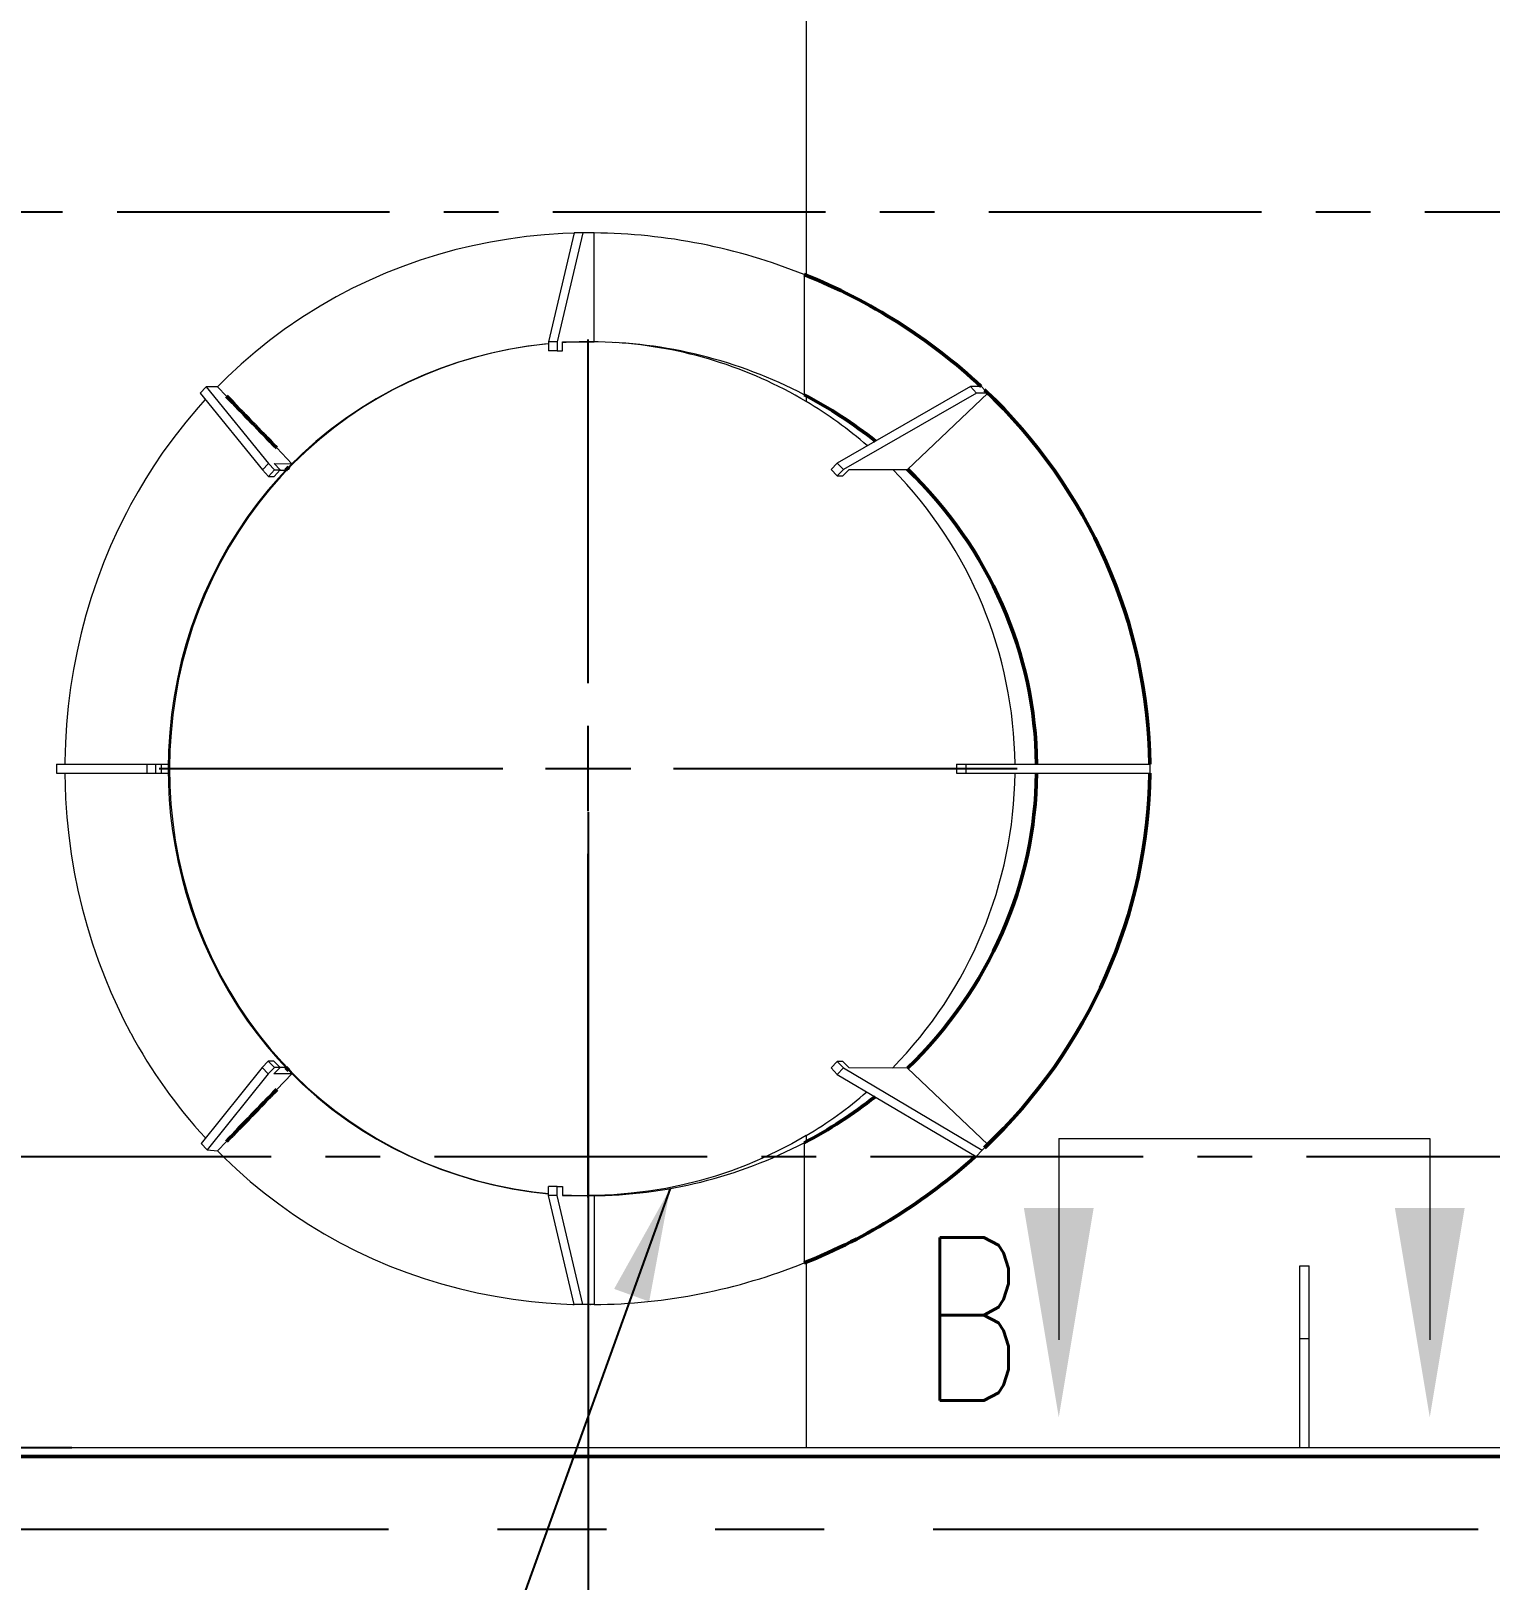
# Model space of a CAD drawing. Header units: inches. Extents: x 0 to 4731, y 0 to 1632.
# Drawn here: x 835 to 915.3, y 501.7 to 587 of the extents above; entities that cross this region are included whole.
import ezdxf

# ---------------------------------------------------------------- set-up
doc = ezdxf.new("R2010")
doc.units = ezdxf.units.IN
doc.header["$LTSCALE"] = 48
doc.header["$MEASUREMENT"] = 0
doc.linetypes.add('CENTER', pattern=[2, 1.25, -0.25, 0.25, -0.25])
doc.linetypes.add('PHANTOM2', pattern=[1.25, 0.625, -0.125, 0.125, -0.125, 0.125, -0.125])
for name, color, linetype, lineweight in [('AM_11', 92, 'PHANTOM2', 25), ('AM_6', 140, 'Continuous', 35), ('AM_7', 142, 'CENTER', 25), ('Equipment-AM_0', 7, 'Continuous', 50), ('Equipment-AM_10', 7, 'CENTER', 50), ('Equipment-AM_5', 92, 'Continuous', 25), ('Process-AM_0', 7, 'Continuous', 50)]:
    doc.layers.add(name, color=color, linetype=linetype, lineweight=lineweight)
doc.styles.add('ISOCP', font='ISOCP.SHX')
doc.styles.get("Standard").update_dxf_attribs({"font": 'ROMANS.SHX', "width": 0.7})
doc.dimstyles.new('METSOPOWER_ANSI$0', dxfattribs={"dimtxt": 0.12, "dimasz": 0.12, "dimexe": 0.1, "dimexo": 0.05, "dimgap": 0.06, "dimtad": 1, "dimtoh": 1, "dimdec": 5, "dimzin": 12, "dimdsep": 46, "dimlunit": 4, "dimtxsty": 'Standard', "dimcen": 0, "dimclrd": 256, "dimclre": 256, "dimclrt": 140, "dimadec": 0, "dimazin": 2, "dimtp": 0.1, "dimtm": 0.1, "dimtfac": 0.71, "dimtdec": 5, "dimtmove": 0, "dimatfit": 3, "dimfxl": 1, "dimfrac": 2, "dimtzin": 7, "dimlwd": -1, "dimlwe": -1, "dimarcsym": 1})
doc.dimstyles.new('SLDDIMSTYLE3', dxfattribs={"dimtxt": 0.18, "dimasz": 6.24, "dimexe": 0, "dimexo": 0.0625, "dimgap": 0, "dimtad": 0, "dimtih": 1, "dimtoh": 1, "dimdec": 0, "dimrnd": 1e-09, "dimzin": 0, "dimdsep": 46, "dimlunit": 5, "dimtxsty": 'Standard', "dimsah": 1, "dimcen": 0.09, "dimadec": 0, "dimazin": 0, "dimtfac": 6.24, "dimtdec": 0, "dimtofl": 0, "dimtmove": 0, "dimatfit": 3, "dimfxl": 1, "dimfrac": 2, "dimtolj": 1, "dimtzin": 0, "dimarcsym": 0})
doc.dimstyles.new('VALMET_ANSI$0', dxfattribs={"dimscale": 48, "dimtxt": 0.12, "dimasz": 0.12, "dimexe": 0.1, "dimexo": 0.05, "dimgap": 0.06, "dimtad": 1, "dimtoh": 1, "dimdec": 5, "dimzin": 7, "dimdsep": 46, "dimlunit": 4, "dimtxsty": 'Standard', "dimcen": 0, "dimclrd": 256, "dimclre": 256, "dimclrt": 140, "dimadec": 0, "dimazin": 2, "dimtp": 0.1, "dimtm": 0.1, "dimtfac": 0.71, "dimtdec": 5, "dimtofl": 0, "dimtmove": 0, "dimatfit": 3, "dimfxl": 1, "dimfrac": 2, "dimtolj": 1, "dimtzin": 7, "dimlwd": -1, "dimlwe": -1, "dimarcsym": 1})

# ---------------------------------------------------------------- blocks, each defined once
blk = doc.blocks.new('*U422')
at = {"layer": 'AM_7', "color": 0, "transparency": 16777216}
for p, q in [((0, 4.7), (0, 23.62)), ((-23.62, 0), (-4.7, 0)), ((4.7, 0), (23.62, 0)), ((0, -23.62), (0, -4.7))]:
    blk.add_line(p, q, dxfattribs=at)
at = {"layer": 'AM_7', "color": 0, "linetype": 'Continuous', "transparency": 16777216}
for p, q in [((0, -2.35), (0, 2.35)), ((-2.35, 0), (2.35, 0))]:
    blk.add_line(p, q, dxfattribs=at)
blk = doc.blocks.new('*D519')
at = {"layer": 'Defpoints', "color": 0, "transparency": 16777216}
for p in [(865.681, 546.405), (1009.681, 489.206), (865.681, 445.236)]:
    blk.add_point(p, dxfattribs=at)
at = {"layer": 'Equipment-AM_5', "linetype": 'ByBlock', "transparency": 16777216}
for p, q in [((865.681, 544.005), (865.681, 440.436)), ((1009.681, 486.806), (1009.681, 440.436)), ((1003.921, 445.236), (871.441, 445.236))]:
    blk.add_line(p, q, dxfattribs=at)
at = {"layer": 'Equipment-AM_5', "transparency": 16777216}
for points in [[(871.441, 446.196), (871.441, 444.276), (865.681, 445.236)], [(1003.921, 446.196), (1003.921, 444.276), (1009.681, 445.236)]]:
    blk.add_solid(points, dxfattribs=at)
at = {"layer": 'Equipment-AM_5', "color": 140, "transparency": 16777216, "insert": (937.681, 450.997), "char_height": 5.76, "attachment_point": 5, "style": 'ISOCP', "bg_fill": 3, "box_fill_scale": 1.25, "bg_fill_color": 256, "bg_fill_true_color": 13158600, "bg_fill_transparency": 0}
blk.add_mtext('12\'-0"', dxfattribs=at)
blk = doc.blocks.new('*D608')
at = {"layer": 'Defpoints', "color": 0, "transparency": 16777216}
for p in [(811.567, 589.78), (811.567, 509.03), (832.462, 509.03)]:
    blk.add_point(p, dxfattribs=at)
at = {"layer": 'Equipment-AM_5', "linetype": 'ByBlock', "transparency": 16777216}
for p, q in [((813.967, 589.78), (837.262, 589.78)), ((832.462, 584.02), (832.462, 514.79)), ((813.967, 509.03), (837.262, 509.03))]:
    blk.add_line(p, q, dxfattribs=at)
at = {"layer": 'Equipment-AM_5', "transparency": 16777216}
for points in [[(831.502, 584.02), (833.422, 584.02), (832.462, 589.78)], [(831.502, 514.79), (833.422, 514.79), (832.462, 509.03)]]:
    blk.add_solid(points, dxfattribs=at)
at = {"layer": 'Equipment-AM_5', "color": 140, "transparency": 16777216, "insert": (825.194, 551.365), "char_height": 5.76, "attachment_point": 5, "rotation": 90}
blk.add_mtext('\\A1;6\'-8 3/4" TYP', dxfattribs=at)

msp = doc.modelspace()

# ---------------------------------------------------------------- linework, layer by layer
at = {"layer": 'AM_11'}
msp.add_line((824.680925, 504.530171), (1194.680925, 504.530171), dxfattribs=at)
at = {"layer": 'AM_7', "ltscale": 0.25}
msp.add_line((1070.743425, 577.030171), (695.863562, 577.030171), dxfattribs=at)
at = {"layer": 'Equipment-AM_0', "lineweight": 18}
for p, q in [((877.680925, 593.030171), (877.680925, 573.555138)), ((864.911722, 575.894821), (863.49104, 569.894837)), ((865.38725, 575.894821), (863.966568, 569.894837)), ((865.38725, 575.894821), (864.911722, 575.894821)), ((866.005284, 575.894821), (865.38725, 575.894821)), ((865.791544, 575.894859), (865.790034, 575.894857)), ((865.816092, 575.894859), (865.791544, 575.894859)), ((866.005284, 569.894837), (866.005284, 575.894821)), ((877.57458, 573.597791), (877.57458, 566.980223)), ((863.966568, 569.894837), (863.49104, 569.894837)), ((863.49104, 569.894837), (863.49104, 569.394837)), ((863.966568, 569.894837), (863.966568, 569.394837)), ((864.275585, 569.894837), (866.005284, 569.894837)), ((864.275585, 569.394837), (864.275585, 569.894837)), ((865.815648, 569.894821), (865.791099, 569.894821)), ((865.844606, 569.894413), (865.815648, 569.894821)), ((863.966568, 569.394837), (863.49104, 569.394837)), ((863.966568, 569.394837), (864.275585, 569.394837)), ((844.651541, 567.426276), (844.315292, 567.072722)), ((844.315292, 567.072722), (847.746239, 562.843085)), ((844.651541, 567.426276), (848.082488, 563.196638)), ((845.269575, 567.426276), (844.651541, 567.426276)), ((845.765876, 566.914068), (845.269575, 567.426276)), ((886.721556, 567.431263), (879.396013, 563.218686)), ((887.057805, 567.077709), (879.732262, 562.865132)), ((883.25543, 562.873651), (887.675839, 567.077709)), ((887.057805, 567.077709), (886.721556, 567.431263)), ((887.33959, 567.431263), (886.721556, 567.431263)), ((887.675839, 567.077709), (887.057805, 567.077709)), ((887.507714, 567.254486), (887.33959, 567.431263)), ((887.675839, 567.077709), (887.507714, 567.254486)), ((877.680925, 566.924205), (877.680925, 566.610368)), ((849.375624, 563.188622), (848.537894, 564.053203)), ((848.082488, 563.196638), (847.746239, 562.843085)), ((847.746239, 562.843085), (848.084321, 562.487605)), ((848.082488, 563.196638), (848.42057, 562.841158)), ((848.42057, 562.841158), (848.084321, 562.487605)), ((848.393338, 563.194711), (849.375624, 563.188622)), ((848.729587, 562.841158), (848.393338, 563.194711)), ((848.729587, 562.841158), (848.393338, 562.487605)), ((848.42057, 562.841158), (848.729587, 562.841158)), ((848.725646, 562.837014), (849.035258, 562.835094)), ((849.118281, 562.918036), (849.207499, 563.011846)), ((849.375624, 563.188622), (849.207499, 563.011846)), ((879.396013, 563.218686), (879.059927, 562.865132)), ((879.396177, 562.511579), (879.059927, 562.865132)), ((879.732262, 562.865132), (879.396013, 563.218686)), ((879.732262, 562.865132), (879.396177, 562.511579)), ((879.705906, 562.512328), (880.041991, 562.865881)), ((880.041991, 562.865881), (883.25543, 562.873651)), ((848.084321, 562.487605), (848.393338, 562.487605)), ((879.396177, 562.511579), (879.705906, 562.512328)), ((836.40476, 546.644836), (836.40476, 546.144836)), ((836.40476, 546.644836), (841.381901, 546.644836)), ((841.381901, 546.644836), (841.381901, 546.144836)), ((841.381901, 546.644836), (841.857429, 546.644836)), ((841.857429, 546.644836), (841.857429, 546.144836)), ((841.857429, 546.644836), (842.166446, 546.644836)), ((842.166446, 546.644836), (842.166446, 546.144836)), ((842.166446, 546.644836), (842.561786, 546.644836)), ((842.561786, 546.644836), (842.561786, 546.39477)), ((885.963833, 546.644836), (886.463833, 546.644836)), ((885.963833, 546.644836), (885.963833, 546.144836)), ((886.463833, 546.644836), (886.463833, 546.144836)), ((886.463833, 546.644836), (896.592716, 546.644836)), ((896.592716, 546.644836), (896.592716, 546.144836)), ((836.40476, 546.144836), (841.381901, 546.144836)), ((841.381901, 546.144836), (841.857429, 546.144836)), ((841.857429, 546.144836), (842.166446, 546.144836)), ((842.166446, 546.144836), (842.561786, 546.144836)), ((842.561786, 546.39477), (842.561786, 546.144836)), ((885.963833, 546.144836), (886.463833, 546.144836)), ((886.463833, 546.144836), (896.592716, 546.144836)), ((840.492996, 531.856634), (840.49948, 531.844627)), ((847.734983, 529.946517), (844.370341, 525.774832)), ((848.071232, 529.592964), (844.706591, 525.421279)), ((848.073065, 530.301998), (847.734983, 529.946517)), ((848.071232, 529.592964), (847.734983, 529.946517)), ((848.409314, 529.948444), (848.071232, 529.592964)), ((848.409314, 529.948444), (848.073065, 530.301998)), ((848.382082, 530.301998), (848.073065, 530.301998)), ((848.718331, 529.948444), (848.382082, 530.301998)), ((848.382082, 529.594891), (848.718331, 529.948444)), ((849.375624, 529.60105), (848.382082, 529.594891)), ((848.718331, 529.948444), (848.409314, 529.948444)), ((848.537895, 528.73647), (849.375624, 529.60105)), ((849.035258, 529.954578), (848.71439, 529.952589)), ((849.207499, 529.777827), (849.117863, 529.872076)), ((849.375624, 529.60105), (849.207499, 529.777827)), ((879.396177, 530.278093), (879.059927, 529.92454)), ((879.059927, 529.92454), (879.396013, 529.570986)), ((879.732262, 529.92454), (879.396013, 529.570986)), ((879.396013, 529.570986), (887.038419, 525.04174)), ((879.396177, 530.278093), (879.732262, 529.92454)), ((879.705906, 530.277344), (879.396177, 530.278093)), ((880.041991, 529.923791), (879.705906, 530.277344)), ((879.732262, 529.92454), (887.374668, 525.395293)), ((883.25543, 529.916021), (880.041991, 529.923791)), ((887.675839, 525.711963), (883.25543, 529.916021)), ((877.680925, 526.199973), (877.680925, 525.865467)), ((844.706591, 525.421279), (844.370341, 525.774832)), ((844.706591, 525.421279), (845.269573, 525.363394)), ((845.269573, 525.363394), (845.765872, 525.875601)), ((877.57458, 525.809449), (877.57458, 519.191881)), ((887.374668, 525.395293), (887.038419, 525.04174)), ((887.374668, 525.395293), (887.675839, 525.711963)), ((863.966568, 523.394835), (863.49104, 523.394835)), ((863.49104, 522.894835), (863.49104, 523.394835)), ((863.966568, 522.894835), (863.49104, 522.894835)), ((864.911722, 516.894851), (863.49104, 522.894835)), ((863.966568, 522.894835), (863.966568, 523.394835)), ((863.966568, 523.394835), (864.275585, 523.394835)), ((865.38725, 516.894851), (863.966568, 522.894835)), ((864.275585, 523.394835), (864.275585, 522.894835)), ((864.275585, 522.894835), (866.005284, 522.894835)), ((866.005284, 522.894835), (866.005284, 516.894851)), ((877.680925, 519.234534), (877.680925, 509.030171)), ((904.865272, 515.030171), (904.865272, 519.030171)), ((904.865272, 519.030171), (905.365272, 519.030171)), ((905.365272, 515.030171), (905.365272, 519.030171)), ((865.38725, 516.894851), (864.911722, 516.894851)), ((866.005284, 516.894851), (865.38725, 516.894851)), ((865.789148, 516.894817), (865.791505, 516.894815)), ((865.791505, 516.894815), (865.816053, 516.894815)), ((904.865272, 509.030171), (904.865272, 515.030171)), ((904.865272, 515.030171), (905.365272, 515.030171)), ((905.365272, 509.030171), (905.365272, 515.030171)), ((788.800581, 509.030171), (877.680925, 509.030171)), ((877.680925, 509.030171), (960.170925, 509.030171))]:
    msp.add_line(p, q, dxfattribs=at)
at = {"layer": 'Equipment-AM_0', "lineweight": 18, "flags": 128}
for points in [[(864.90761, 575.877454), (864.283103, 575.856349), (863.281238, 575.789268), (862.283687, 575.689072), (861.288397, 575.555164), (860.29864, 575.387692), (859.316178, 575.18685), (858.342773, 574.952834), (857.37898, 574.685565), (856.425414, 574.385163), (855.483789, 574.052087), (854.555822, 573.686795), (853.623832, 573.281002), (852.707187, 572.841995), (851.807579, 572.370568), (850.926697, 571.867514), (849.92579, 571.242552), (848.952499, 570.576189), (848.135604, 569.968271), (847.340679, 569.3304), (846.569096, 568.663821), (845.822229, 567.969773), (845.274237, 567.422164)], [(863.49104, 569.78247), (863.332224, 569.769498), (862.36821, 569.650422), (861.409953, 569.491875), (860.459932, 569.29413), (859.520626, 569.057463), (858.565904, 568.773094), (857.624317, 568.447608), (856.698467, 568.081852), (855.790959, 567.676673), (854.927592, 567.245311), (854.083087, 566.77725), (853.259612, 566.273744), (852.459331, 565.736048), (851.660083, 565.146829), (850.886812, 564.522309), (850.141562, 563.864276), (849.426377, 563.174516), (848.771057, 562.485602), (848.144183, 561.768862), (847.547196, 561.026173), (846.981535, 560.259411), (846.432869, 559.446187), (845.918132, 558.6089), (845.438511, 557.749849), (844.995198, 556.871329), (844.59666, 555.992941), (844.233426, 555.097406), (843.906265, 554.187045), (843.615947, 553.264181), (843.35602, 552.302593), (843.135405, 551.329482), (842.95457, 550.347491), (842.813986, 549.359262), (842.715628, 548.387783), (842.655881, 547.412035), (842.634822, 546.434537), (842.652532, 545.457809), (842.711348, 544.454493), (842.811216, 543.453805), (842.951847, 542.458473), (843.13295, 541.471229), (843.347996, 540.51935), (843.601117, 539.576805), (843.891703, 538.646024), (844.219143, 537.72944), (844.594522, 536.801871), (845.008516, 535.891046), (845.460067, 534.999459), (845.948112, 534.129601), (846.456114, 533.307563), (846.997833, 532.507452), (847.571944, 531.731336), (848.17712, 530.981285), (848.832249, 530.237167), (849.5194, 529.522076), (850.236738, 528.837972), (850.982428, 528.186811), (851.727845, 527.590758), (852.498475, 527.02635), (853.292349, 526.494991), (854.107498, 525.998085), (854.968166, 525.52312), (855.849925, 525.085438), (856.750339, 524.686098), (857.666972, 524.326158), (858.630918, 523.995797), (859.610362, 523.707931), (860.602436, 523.463176), (861.604274, 523.262147), (862.647895, 523.1006), (863.49104, 523.008359)], [(863.49104, 569.784585), (863.282887, 569.76748), (862.287007, 569.643332), (861.298202, 569.477383), (860.353254, 569.277763), (859.417393, 569.039296), (858.493035, 568.762472), (857.582595, 568.447779), (856.660988, 568.084387), (855.75579, 567.681287), (854.869473, 567.239536), (854.004506, 566.760191), (853.138785, 566.228451), (852.296526, 565.65711), (851.479999, 565.047974), (850.691472, 564.402847), (849.933216, 563.723536), (849.207499, 563.011846)], [(844.60555, 566.714895), (844.214041, 566.28618), (843.525787, 565.473349), (842.864322, 564.629947), (842.234281, 563.761575), (841.770244, 563.075542), (841.325273, 562.375357), (840.89903, 561.66037), (840.492597, 560.932272)], [(849.207499, 563.011846), (848.626617, 562.39301), (848.068888, 561.752608), (847.470802, 561.008419), (846.903216, 560.238732), (846.367449, 559.445535), (845.864819, 558.630819), (845.382751, 557.77096), (844.936334, 556.889887), (844.526615, 555.989998), (844.154644, 555.073691), (843.827723, 554.162512), (843.537289, 553.237217), (843.283958, 552.300202), (843.068347, 551.353864), (842.886144, 550.371323), (842.744136, 549.380665), (842.642592, 548.384594), (842.581784, 547.385816), (842.561786, 546.39477)], [(840.492597, 560.932272), (840.257267, 560.486257), (839.809117, 559.581604), (839.391248, 558.660609), (839.004338, 557.724914), (838.648717, 556.77566), (838.324691, 555.813988), (838.032596, 554.84103), (837.772679, 553.857961), (837.545297, 552.866554), (837.35041, 551.866796), (837.188373, 550.860475), (837.059296, 549.848807), (836.96325, 548.833005), (836.90041, 547.814272), (836.870818, 546.793836), (836.86928, 546.644836)], [(836.869282, 546.144836), (836.882576, 545.448535), (836.911336, 544.752762), (836.981374, 543.735175), (837.084598, 542.720166), (837.220851, 541.709556), (837.39006, 540.704563), (837.592078, 539.706394), (837.826664, 538.716237), (838.093589, 537.735266), (838.392703, 536.76468), (838.723682, 535.805628), (839.085959, 534.859811), (839.406183, 534.094766), (839.747152, 533.339604), (840.109865, 532.592542), (840.492996, 531.856634)], [(842.561786, 546.39477), (842.576776, 545.538145), (842.621667, 544.682091), (842.696342, 543.828312), (842.800685, 542.978508), (842.938038, 542.11463), (843.106328, 541.256107), (843.305202, 540.404719), (843.53431, 539.562246), (843.825239, 538.634535), (844.153437, 537.719434), (844.518115, 536.819303), (844.918486, 535.936502), (845.367658, 535.046938), (845.854091, 534.177367), (846.376523, 533.330159), (846.933691, 532.507685), (847.460906, 531.793977), (848.014842, 531.101661), (848.598396, 530.427886), (849.207499, 529.777827)], [(849.207499, 529.777827), (849.962352, 529.038416), (850.750551, 528.335312), (851.577805, 527.664471), (852.435709, 527.033432), (853.228561, 526.503322), (854.043987, 526.006638), (854.879895, 525.544579), (855.734191, 525.118339), (856.631831, 524.717517), (857.547364, 524.355148), (858.478283, 524.032031), (859.422079, 523.748967), (860.451063, 523.489337), (861.492339, 523.276333), (862.542676, 523.110386), (863.49104, 523.004299)], [(877.680925, 526.199973), (876.89375, 525.752818), (876.089351, 525.33601), (875.26959, 524.95046), (874.436327, 524.597077), (873.568413, 524.268453), (872.687699, 523.97418), (871.796347, 523.7149), (870.896514, 523.491253), (869.955302, 523.297251), (869.00662, 523.141828), (868.052952, 523.02527), (867.096782, 522.947862), (866.111219, 522.909196), (865.703805, 522.910315)], [(845.273385, 525.367329), (845.705286, 524.933156), (846.327118, 524.345009), (847.07687, 523.681429), (847.849712, 523.045124), (848.644859, 522.436928), (849.46139, 521.857548), (850.298361, 521.307645), (851.154801, 520.787856), (852.029185, 520.2991), (852.921556, 519.841313), (853.830305, 519.415289), (854.754368, 519.021543), (855.692621, 518.660468), (856.643895, 518.332368), (857.607034, 518.037525), (858.580887, 517.776282), (859.564247, 517.548762), (860.555295, 517.355187), (861.554037, 517.195431), (862.558669, 517.069634), (863.362134, 516.993742), (864.167962, 516.939328), (864.838193, 516.910459), (864.908376, 516.908983)], [(864.275585, 522.948157), (864.756779, 522.916931), (865.815689, 522.894851)], [(864.275585, 522.946402), (864.70458, 522.917975), (865.79114, 522.894851)]]:
    msp.add_lwpolyline(points, dxfattribs=at)
at = {"layer": 'Equipment-AM_0', "lineweight": 18}
for centre, radius, start, end in [((865.702115, 544.043216), 31.850092, 68.11401652, 89.45461411), ((865.616686, 550.554768), 19.34084, 89.48330765, 93.97609932), ((865.600664, 551.57693), 18.317615, 89.58614244, 94.14834493), ((865.753731, 544.463617), 25.430887, 62.30126278, 89.78245856), ((865.698902, 546.444963), 23.456608, 59.28176554, 86.33269868), ((865.680925, 546.405171), 23.5, 49.12698691, 59.2936442), ((865.680925, 546.405171), 23.5, 0.58434261, 44.48345084), ((865.680925, 546.405171), 23.5, 315.44603986, 359.36526036), ((865.555274, 545.326404), 28.452612, 208.28337327, 222.59209598), ((865.680925, 546.405171), 23.5, 300.7063558, 310.7625704), ((865.752647, 548.330768), 25.435564, 270.22010454, 297.69596412), ((865.692961, 548.776636), 31.881509, 270.56130007, 291.88103052)]:
    msp.add_arc(centre, radius, start, end, dxfattribs=at)
at = {"layer": 'Equipment-AM_0'}
for centre, major_axis, ratio, start_param, end_param in [((865.57458, 546.394836), (-31.018136, 0), 0.951056516, 3.935465495, 4.315153629), ((865.57458, 546.394836), (-31.018136, 0), 0.951056516, 3.150067331, 3.926990817), ((877.57458, 572.417751), (118.522601, -118.522601), 0.15838444, 4.601189464, 4.625070484), ((865.65581, 546.394836), (-24.709362, 0), 0.951056516, 4.016333941, 4.209043865), ((877.57458, 553.498348), (118.486185, 118.487112), 0.160360305, 1.650439821, 1.651917301), ((865.65581, 546.394836), (-24.709362, 0), 0.951056516, 3.152231152, 3.919184927), ((865.65581, 546.394836), (-24.709362, 0), 0.951056516, 2.36400038, 3.130954155), ((865.57458, 546.394836), (-31.018136, 0), 0.951056516, 2.35619449, 3.133117976), ((877.57458, 539.291325), (-118.486185, 118.487111), 0.160360311, 1.489675358, 1.491152838), ((877.57458, 520.371922), (118.522601, 118.522601), 0.15838444, 1.658114817, 1.681995873), ((865.65581, 546.394836), (-24.709362, 0), 0.951056516, 2.074141442, 2.265444315), ((865.57458, 546.394836), (-31.018136, 0), 0.951056516, 1.968031678, 2.333343583)]:
    msp.add_ellipse(centre, major_axis=major_axis, ratio=ratio, start_param=start_param, end_param=end_param, dxfattribs=at)

# ---------------------------------------------------------------- block references
at = {"layer": 'AM_7'}
msp.add_blockref('*U422', (865.680925, 546.405171), dxfattribs=at)

# ---------------------------------------------------------------- dimensions: what is measured, and where the dimension line sits
at = {"layer": 'Equipment-AM_5'}
dim = msp.add_linear_dim(base=(832.462209, 509.030171), p1=(811.567289, 589.780171), p2=(811.567289, 509.030171), angle=90, dimstyle='VALMET_ANSI$0', override={"dimpost": ' TYP'}, dxfattribs=at)
dim.commit()
dim.dimension.update_dxf_attribs({"geometry": '*D608', "text_midpoint": (832.462209, 551.365445), "dimtype": 160})

# ---------------------------------------------------------------- leaders
at = {"layer": 'AM_6'}
msp.add_leader([(870.191928, 523.283878), (849.828506, 466.818752), (842.272801, 466.818752)], dimstyle='SLDDIMSTYLE3', dxfattribs=at)

# ---------------------------------------------------------------- next in the draw order: dimensions: what is measured, and where the dimension line sits
at = {"layer": 'Equipment-AM_5'}
dim = msp.add_linear_dim(base=(865.680925, 445.236025), p1=(1009.680925, 489.206401), p2=(865.680925, 546.405171), dimstyle='METSOPOWER_ANSI$0', override={"dimscale": 48, "dimzin": 15, "dimtxsty": 'ISOCP', "dimtfill": 1}, dxfattribs=at)
dim.commit()
dim.dimension.update_dxf_attribs({"geometry": '*D519', "text_midpoint": (937.680925, 450.996592)})

# ---------------------------------------------------------------- next in the draw order: linework, layer by layer
at = {"layer": 'AM_7', "ltscale": 0.25}
msp.add_line((1088.229425, 525.030171), (685.99956, 525.030171), dxfattribs=at)
at = {"layer": 'Equipment-AM_10', "color": 7, "linetype": 'CENTER', "lineweight": 18}
for p, q in [((891.587408, 526.035882), (891.587408, 514.958848)), ((912.011541, 526.035882), (912.011541, 514.958848))]:
    msp.add_line(p, q, dxfattribs=at)
at = {"layer": 'Equipment-AM_10', "color": 1, "linetype": 'CENTER', "lineweight": 18}
msp.add_line((891.587408, 526.035882), (912.011541, 526.035882), dxfattribs=at)
at = {"layer": 'Equipment-AM_10', "color": 7, "linetype": 'Continuous', "extrusion": (-1.06306e-17, 0, -1)}
msp.add_trace([(-893.507408, 522.214602), (-889.667408, 522.214602), (-891.587408, 510.694602)], dxfattribs=at)
at = {"layer": 'Equipment-AM_10', "color": 7, "linetype": 'Continuous'}
msp.add_trace([(910.091541, 522.214602), (913.931541, 522.214602), (912.011541, 510.694602)], dxfattribs=at)
at = {"layer": 'Process-AM_0'}
msp.add_line((788.385197, 508.530171), (1263.097395, 508.530171), dxfattribs=at)

# ---------------------------------------------------------------- next in the draw order: texts
at = {"layer": 'Equipment-AM_10', "color": 30, "lineweight": 18, "insert": (886.791782, 516.106404), "char_height": 8.9856, "attachment_point": 5}
msp.add_mtext('B', dxfattribs=at)

doc.saveas('drawing.dxf')
